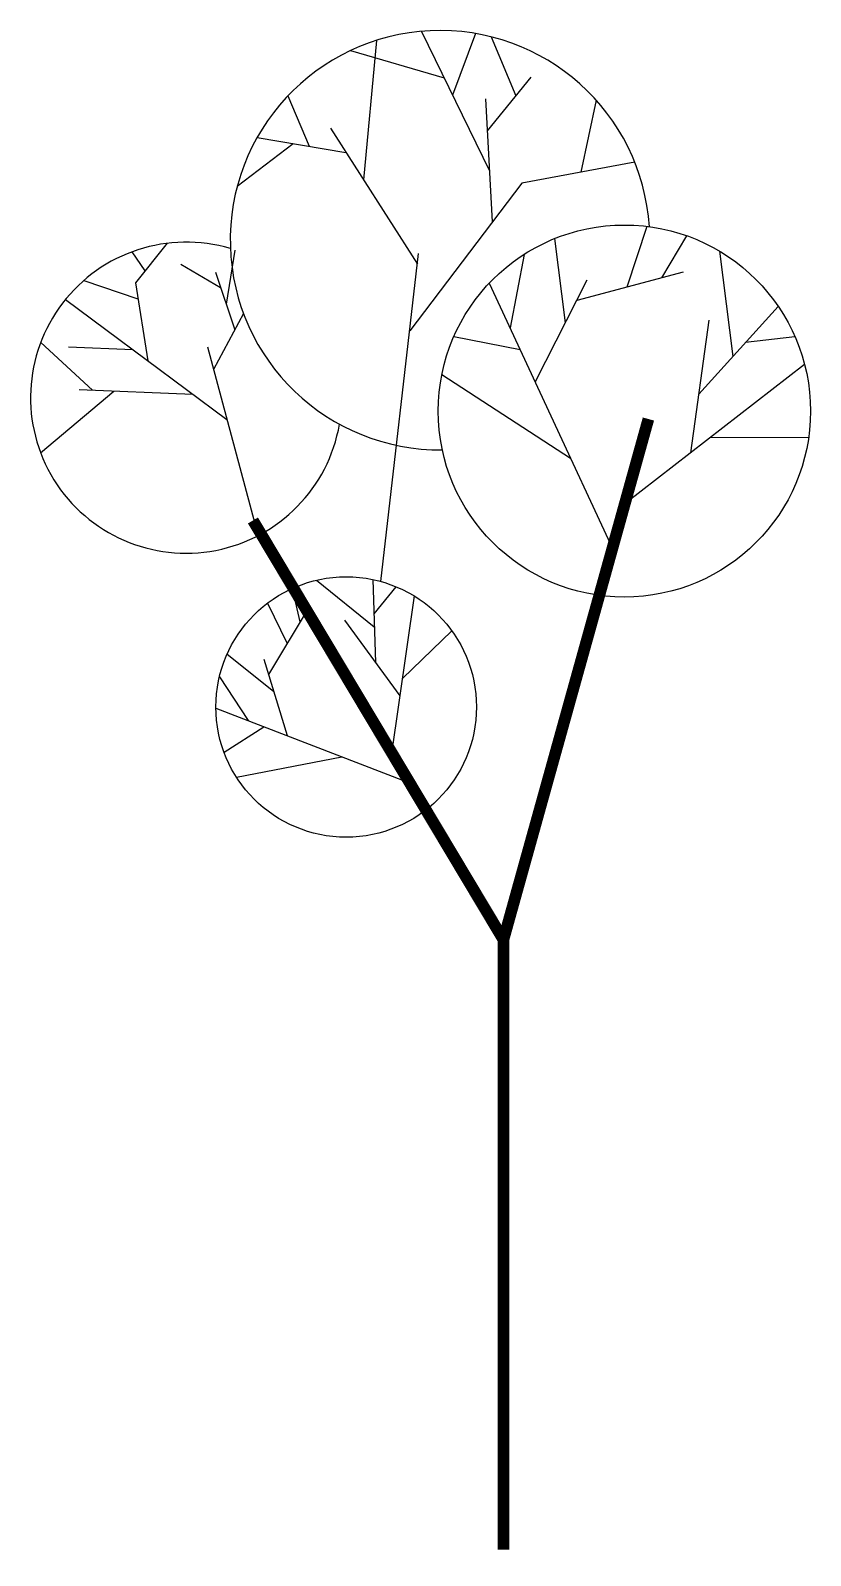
# Model space of a CAD drawing. Extents: x 10718 to 13538, y -20948 to -15431.
import ezdxf

# ---------------------------------------------------------------- set-up
doc = ezdxf.new("R2010")
doc.units = 0
doc.layers.get('0').update_dxf_attribs({"linetype": 'CONTINUOUS'})

msp = doc.modelspace()

# ---------------------------------------------------------------- linework, layer by layer
at = {"color": 0}
for p, q in [((12131.3, -15433.6), (12377.3, -15938.4)), ((12326.5, -15441.4), (12243.7, -15664.1)), ((11874.3, -15503.4), (12213.5, -15602.3)), ((11968.4, -15466.3), (11921.7, -15970.9)), ((12384.1, -15453.6), (12472.5, -15666.8)), ((12527.2, -15599.8), (12369.2, -15793.2)), ((11648.2, -15667.1), (11725.3, -15849.5)), ((12362.7, -15677.3), (12387.7, -16123.3)), ((12762.8, -15682.1), (12708, -15943.3)), ((11536.9, -15818.2), (11858.3, -15871.6)), ((11802.2, -15783.5), (12116.6, -16276.6)), ((11465.6, -15993.5), (11667.3, -15839.9)), ((12902.8, -15907), (12494, -15983.2)), ((12494, -15983.2), (12089, -16517.1)), ((12945.9, -16139.2), (12874, -16359.2)), ((11211.7, -16200.6), (11096.8, -16343.8)), ((12613.1, -16183.4), (12651.7, -16488.1)), ((13000.8, -16325.7), (13091, -16173.4)), ((11083.9, -16231.8), (11131.7, -16300.3)), ((11261.3, -16276.1), (11405.2, -16360)), ((11457, -16224.8), (11425.4, -16420.9)), ((11984.9, -17424.1), (12121.1, -16237.5)), ((12502.5, -16240.5), (12452.3, -16506.8)), ((13209.8, -16229.2), (13257.4, -16610.4)), ((11387, -16305.2), (11456.3, -16514.1)), ((13077.9, -16305.2), (12692.8, -16407.3)), ((10910, -16335.6), (11106, -16401.8)), ((11096.8, -16343.8), (11141.7, -16625.2)), ((12376.9, -16344.3), (12822, -17304.3)), ((12730.1, -16334.1), (12542.8, -16702)), ((10844, -16403.9), (11428.1, -16838.2)), ((13421.8, -16429), (13134.1, -16746.5)), ((11488, -16454.8), (11379.6, -16657.4)), ((13171.3, -16478.4), (13104.6, -16959)), ((12248.8, -16537.3), (12488.6, -16585.1)), ((13482.3, -16538.7), (13303.1, -16560)), ((10754.5, -16559.1), (10942, -16731.9)), ((10855.5, -16575.5), (11087.5, -16585)), ((11357.6, -16575.5), (11529, -17214.8)), ((13517, -16639.3), (12866.7, -17143.4)), ((12205.4, -16674.8), (12670.5, -16977.6)), ((10754.3, -16958.8), (11019.4, -16735)), ((10893.9, -16730), (11304.5, -16746.3)), ((13531.3, -16904.2), (13176.2, -16903.5)), ((11751.6, -17419.5), (11960.9, -17588.3)), ((11955.5, -17417), (11965, -17716.8)), ((11693.2, -17569.7), (11664.6, -17449.2)), ((12039.3, -17442.9), (11959.4, -17540.7)), ((12105.6, -17476.6), (12023.3, -18046.6)), ((11574.9, -17502.5), (11645.7, -17648.3)), ((11722.1, -17521.9), (11577.8, -17760.5)), ((11853.4, -17563.7), (12053.4, -17838.1)), ((12241.7, -17603), (12062.5, -17775.4)), ((11428.8, -17686.6), (11596.4, -17821.3)), ((11561, -17705.5), (11645.6, -17981.9)), ((11400.9, -17769.1), (11505.1, -17927.6)), ((11388.1, -17882.4), (12079, -18149.5)), ((11417.5, -18041.9), (11561.5, -17949.4)), ((11462.5, -18132.2), (11843.9, -18058.6))]:
    msp.add_line(p, q, dxfattribs=at)
at = {"color": 0, "const_width": 42.2}
for points in [[(12952.2, -16836.3), (12427.9, -18720.1)], [(11522.1, -17203.4), (12427.9, -18720.1)], [(12427.9, -18720.1), (12427.9, -20927.1)]]:
    msp.add_lwpolyline(points, dxfattribs=at)
at = {"color": 0}
for centre, radius in [((12865.3, -16807.4), 673), ((11859.2, -17878.2), 471.1)]:
    msp.add_circle(centre, radius, dxfattribs=at)
for centre, radius, start, end in [((12198.6, -16189.2), 758.6, 3.6827, 270.6363), ((11280.5, -16759.1), 562.8, 73.4723, 350.1889)]:
    msp.add_arc(centre, radius, start, end, dxfattribs=at)

doc.saveas('drawing.dxf')
